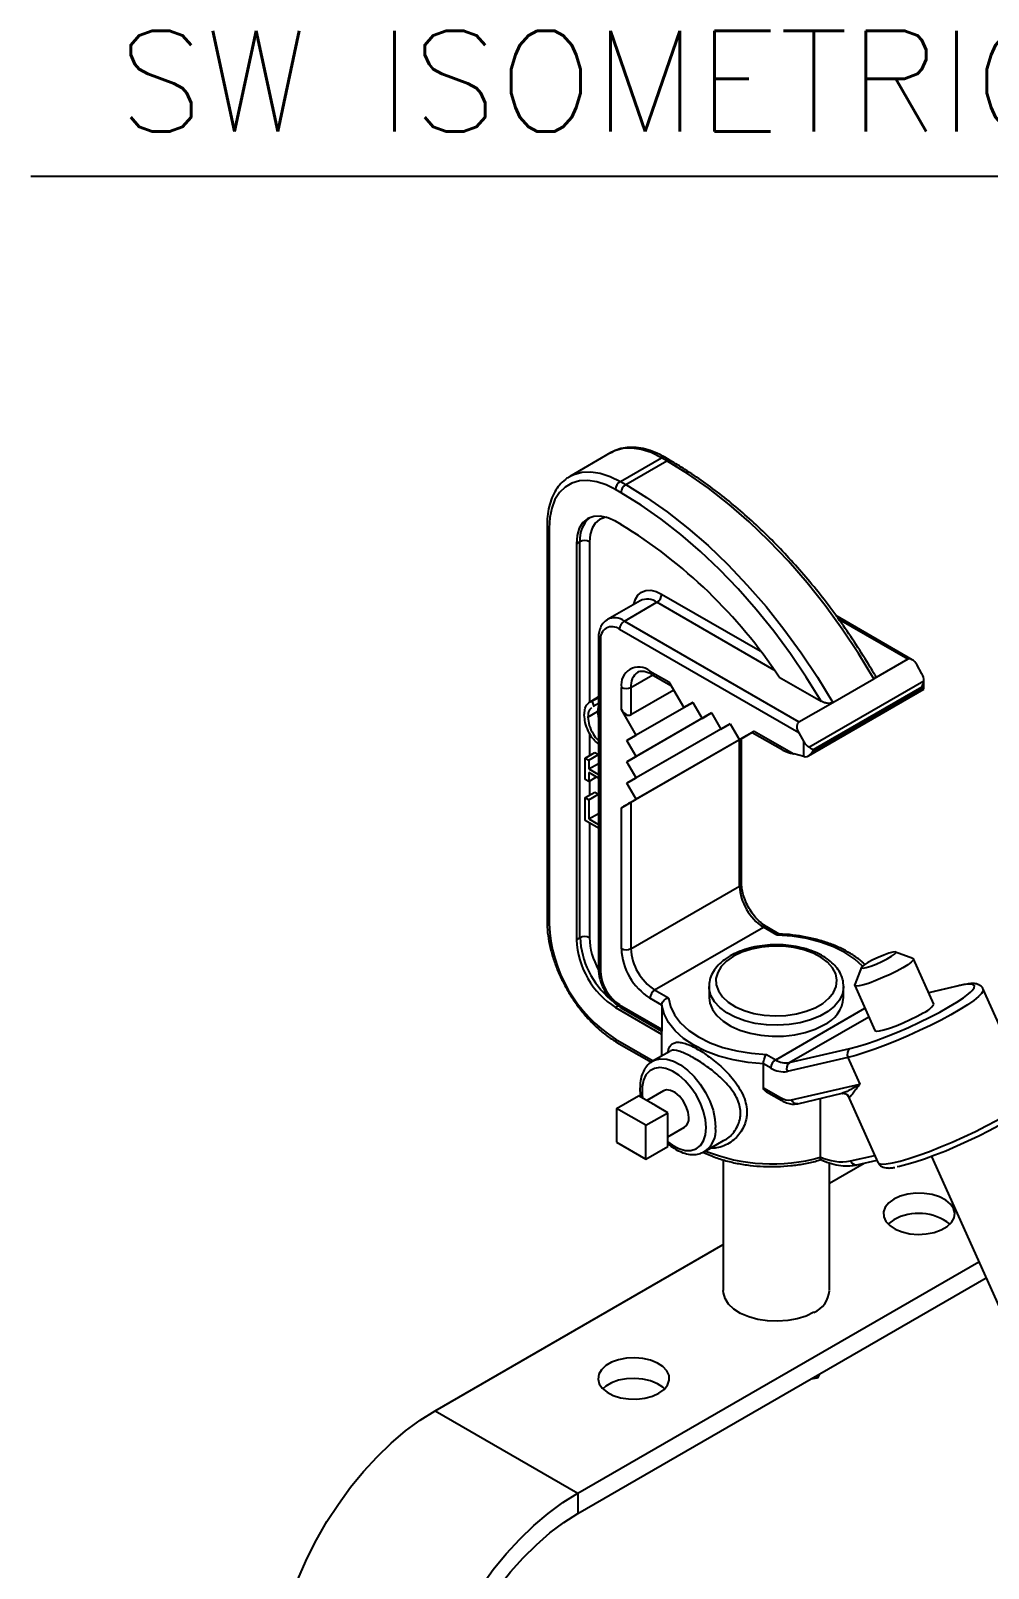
# Model space of a CAD drawing. Extents: x 9.3 to 87.2, y 0.6 to 68.8.
# Drawn here: x 9.72 to 16.84, y 57.38 to 68.82 of the extents above; entities that cross this region are included whole.
import ezdxf
from ezdxf.enums import TextEntityAlignment as Align

# ---------------------------------------------------------------- set-up
doc = ezdxf.new("R2010")
doc.units = 0
doc.header["$MEASUREMENT"] = 0
doc.layers.add('OBJECT', color=7, linetype='CONTINUOUS')
doc.styles.get("Standard").update_dxf_attribs({"font": 'SIMPLEX'})

msp = doc.modelspace()

# ---------------------------------------------------------------- linework, layer by layer
at = {"layer": 'OBJECT', "color": 1}
msp.add_line((9.722, 67.734), (20.754, 67.734), dxfattribs=at)
at = {"layer": 'OBJECT'}
for p, q in [((14.035, 65.679), (13.73, 65.502)), ((14.105, 65.465), (14.41, 65.641)), ((14.45, 65.618), (14.41, 65.641)), ((14.475, 65.621), (14.435, 65.644)), ((14.145, 65.442), (14.45, 65.618)), ((14.11, 65.381), (14.07, 65.404)), ((14.105, 65.465), (14.145, 65.442)), ((14.11, 65.145), (14.07, 65.169)), ((13.56, 65.138), (13.56, 62.195)), ((13.575, 65.118), (13.575, 62.174)), ((13.805, 65.016), (13.778, 65)), ((13.778, 65), (13.778, 62.057)), ((13.805, 62.072), (13.805, 65.016)), ((13.876, 65.016), (13.876, 63.818)), ((14.412, 64.627), (15.144, 64.205)), ((14.252, 64.578), (14.01, 64.438)), ((14.135, 64.426), (14.377, 64.566)), ((15.249, 64.062), (14.377, 64.566)), ((15.431, 63.596), (14.099, 64.364)), ((14.135, 64.426), (15.433, 63.676)), ((16.275, 64.139), (15.708, 64.467)), ((16.241, 64.142), (15.73, 64.437)), ((13.943, 64.303), (13.943, 61.84)), ((13.958, 64.283), (13.958, 61.819)), ((16.241, 64.142), (15.99, 63.997)), ((14.183, 63.933), (14.346, 64.026)), ((14.325, 64.055), (14.466, 63.974)), ((14.335, 64.032), (14.481, 63.948)), ((16.346, 64.035), (16.309, 64.103)), ((14.113, 63.77), (14.113, 63.933)), ((14.183, 63.933), (14.183, 63.729)), ((14.502, 63.912), (14.183, 63.729)), ((14.466, 63.974), (14.577, 63.783)), ((15.285, 64.01), (15.598, 63.83)), ((15.504, 63.424), (16.361, 63.919)), ((15.505, 63.488), (16.361, 63.982)), ((16.346, 63.935), (15.539, 63.469)), ((15.539, 63.461), (16.346, 63.928)), ((15.684, 63.821), (15.99, 63.997)), ((16.346, 63.928), (16.346, 63.935)), ((16.361, 63.919), (16.361, 63.984)), ((13.943, 63.862), (13.877, 63.824)), ((13.892, 63.83), (13.943, 63.859)), ((13.892, 63.83), (13.908, 63.797)), ((13.908, 63.797), (13.901, 63.79)), ((13.908, 63.797), (13.943, 63.817)), ((13.943, 63.802), (13.935, 63.753)), ((14.646, 63.822), (14.154, 63.539)), ((14.646, 63.822), (14.223, 63.578)), ((14.577, 63.783), (14.645, 63.822)), ((14.645, 63.822), (14.577, 63.783)), ((14.645, 63.822), (14.714, 63.703)), ((15.433, 63.676), (15.684, 63.821)), ((13.864, 63.712), (13.935, 63.753)), ((13.935, 63.753), (13.943, 63.702)), ((14.223, 63.578), (14.113, 63.77)), ((14.783, 63.743), (14.154, 63.379)), ((14.783, 63.743), (14.223, 63.419)), ((14.714, 63.703), (14.783, 63.743)), ((14.783, 63.743), (14.714, 63.703)), ((14.783, 63.743), (14.852, 63.623)), ((13.876, 63.596), (13.876, 63.427)), ((14.921, 63.663), (14.154, 63.22)), ((14.154, 63.539), (14.223, 63.578)), ((14.921, 63.663), (14.223, 63.26)), ((15.086, 63.599), (14.223, 63.101)), ((14.852, 63.623), (14.921, 63.663)), ((14.921, 63.663), (14.852, 63.623)), ((14.921, 63.663), (14.99, 63.544)), ((14.99, 63.544), (15.101, 63.608)), ((15.086, 63.599), (14.99, 63.544)), ((15.086, 63.599), (15.006, 63.553)), ((15.086, 63.599), (15.314, 63.468)), ((15.101, 63.608), (15.394, 63.438)), ((15.431, 63.596), (15.468, 63.528)), ((13.844, 63.408), (13.915, 63.449)), ((13.915, 63.449), (13.942, 63.434)), ((14.223, 63.419), (14.154, 63.539)), ((14.991, 63.544), (14.183, 63.078)), ((14.991, 62.456), (14.991, 63.544)), ((15.006, 62.477), (15.006, 63.553)), ((15.468, 63.419), (15.468, 63.528)), ((15.539, 63.469), (15.539, 63.461)), ((13.844, 63.249), (13.844, 63.408)), ((13.844, 63.408), (13.871, 63.393)), ((13.871, 63.393), (13.942, 63.434)), ((13.871, 63.393), (13.871, 63.327)), ((13.871, 63.327), (13.942, 63.368)), ((13.942, 63.434), (13.942, 63.368)), ((13.942, 63.368), (13.943, 63.367)), ((14.154, 63.379), (14.223, 63.419)), ((14.223, 63.26), (14.154, 63.379)), ((15.468, 63.419), (15.394, 63.438)), ((13.871, 63.234), (13.844, 63.249)), ((13.871, 63.327), (13.943, 63.285)), ((13.943, 63.258), (13.871, 63.3)), ((13.871, 63.3), (13.871, 63.234)), ((13.871, 63.234), (13.928, 63.267)), ((13.876, 63.237), (13.876, 63.132)), ((14.154, 63.22), (14.223, 63.26)), ((14.223, 63.101), (14.154, 63.22)), ((13.844, 63.114), (13.915, 63.155)), ((13.844, 62.943), (13.844, 63.114)), ((13.844, 63.114), (13.871, 63.098)), ((13.871, 63.098), (13.942, 63.139)), ((13.915, 63.155), (13.942, 63.139)), ((13.942, 63.139), (13.942, 62.996)), ((13.871, 63.098), (13.871, 62.955)), ((13.871, 62.955), (13.942, 62.996)), ((13.942, 62.996), (13.943, 62.995)), ((14.113, 63.037), (14.223, 63.101)), ((14.113, 61.99), (14.113, 63.037)), ((14.183, 63.078), (14.183, 61.99)), ((13.943, 62.886), (13.844, 62.943)), ((13.871, 62.955), (13.943, 62.913)), ((13.876, 62.925), (13.876, 62.072)), ((14.183, 61.99), (14.991, 62.456)), ((14.36, 61.684), (15.168, 62.15)), ((15.27, 62.091), (15.168, 62.15)), ((15.286, 62.099), (15.193, 62.153)), ((13.805, 62.072), (13.778, 62.057)), ((16.28, 61.917), (16.15, 61.965)), ((15.898, 61.852), (15.847, 61.723)), ((16.435, 61.579), (16.285, 61.914)), ((14.414, 61.571), (14.325, 61.623)), ((14.36, 61.684), (14.463, 61.625)), ((14.765, 61.71), (14.765, 61.628)), ((15.765, 61.628), (15.765, 61.71)), ((15.847, 61.717), (15.997, 61.382)), ((16.629, 61.717), (16.397, 61.663)), ((16.62, 61.713), (16.398, 61.662)), ((17.153, 60.909), (16.803, 61.69)), ((14.096, 61.568), (14.07, 61.552)), ((14.07, 61.552), (14.412, 61.355)), ((14.099, 61.574), (14.414, 61.393)), ((14.11, 61.551), (14.412, 61.377)), ((14.414, 61.571), (14.414, 61.393)), ((15.26, 61.165), (15.923, 61.547)), ((15.361, 61.143), (15.952, 61.484)), ((14.07, 61.317), (14.349, 61.156)), ((14.08, 61.294), (14.336, 61.146)), ((14.412, 61.377), (14.412, 61.192)), ((14.473, 61.227), (14.345, 61.154)), ((15.191, 61.204), (15.26, 61.165)), ((15.797, 61.182), (15.346, 61.077)), ((15.361, 61.143), (15.812, 61.247)), ((15.797, 61.182), (15.886, 60.984)), ((14.339, 61.15), (14.345, 61.154)), ((15.169, 60.957), (15.169, 61.135)), ((15.225, 61.103), (15.169, 61.135)), ((14.426, 60.933), (14.301, 60.861)), ((15.169, 60.957), (15.296, 60.884)), ((15.377, 60.866), (15.886, 60.984)), ((14.077, 60.803), (14.239, 60.897)), ((14.331, 60.844), (14.239, 60.897)), ((14.366, 60.824), (14.331, 60.844)), ((14.457, 60.771), (14.366, 60.824)), ((15.191, 60.927), (15.306, 60.861)), ((15.424, 60.838), (15.755, 60.915)), ((15.59, 60.876), (15.59, 60.443)), ((15.79, 60.905), (15.788, 60.907)), ((15.79, 60.905), (15.799, 60.893)), ((15.799, 60.893), (16.02, 60.401)), ((15.803, 60.888), (15.799, 60.893)), ((14.295, 60.677), (14.077, 60.803)), ((14.077, 60.803), (14.077, 60.551)), ((14.295, 60.677), (14.457, 60.771)), ((14.457, 60.665), (14.457, 60.771)), ((14.295, 60.425), (14.295, 60.677)), ((14.457, 60.625), (14.457, 60.665)), ((14.457, 60.591), (14.582, 60.663)), ((14.457, 60.519), (14.457, 60.625)), ((14.077, 60.551), (14.295, 60.425)), ((14.295, 60.425), (14.457, 60.519)), ((14.733, 60.483), (14.872, 60.563)), ((14.87, 60.42), (14.87, 59.448)), ((15.59, 60.439), (15.59, 60.443)), ((15.66, 59.448), (15.66, 60.398)), ((15.66, 60.247), (15.918, 60.396)), ((15.817, 60.412), (15.997, 60.453)), ((15.863, 60.384), (16.013, 60.418)), ((16.418, 60.445), (17.1, 58.928)), ((12.728, 58.555), (14.87, 59.791)), ((13.788, 57.942), (16.769, 59.663)), ((13.788, 57.79), (16.824, 59.542)), ((15.571, 58.797), (15.521, 58.79)), ((15.585, 58.827), (15.571, 58.797)), ((15.571, 58.797), (15.571, 58.819)), ((12.728, 58.555), (13.788, 57.942)), ((13.788, 57.942), (13.788, 57.79))]:
    msp.add_line(p, q, dxfattribs=at)
at = {"layer": 'OBJECT', "flags": 128}
for points in [[(14.41, 65.641), (14.335, 65.679), (14.261, 65.703), (14.19, 65.713), (14.124, 65.71), (14.063, 65.692), (14.035, 65.679)], [(13.733, 65.504), (13.758, 65.516), (13.818, 65.533), (13.885, 65.537), (13.955, 65.526), (14.029, 65.502), (14.105, 65.465)], [(15.99, 63.997), (15.876, 64.185), (15.754, 64.367), (15.627, 64.542), (15.493, 64.711), (15.354, 64.871), (15.21, 65.022), (15.063, 65.163), (14.913, 65.294), (14.76, 65.414), (14.606, 65.522), (14.45, 65.618)], [(14.07, 65.404), (13.999, 65.439), (13.93, 65.461), (13.864, 65.471), (13.802, 65.468), (13.745, 65.451), (13.695, 65.422), (13.653, 65.382), (13.619, 65.33), (13.595, 65.267), (13.58, 65.196), (13.575, 65.118)], [(14.145, 65.442), (14.3, 65.346), (14.454, 65.238), (14.607, 65.118), (14.758, 64.987), (14.905, 64.846), (15.049, 64.694), (15.188, 64.534), (15.321, 64.366), (15.449, 64.19), (15.57, 64.008), (15.684, 63.821)], [(15.598, 63.83), (15.487, 64.009), (15.369, 64.183), (15.245, 64.351), (15.115, 64.512), (14.981, 64.665), (14.842, 64.809), (14.7, 64.944), (14.555, 65.07), (14.408, 65.185), (14.259, 65.288), (14.11, 65.381)], [(14.07, 65.169), (14.013, 65.195), (13.958, 65.207), (13.908, 65.205), (13.864, 65.189), (13.827, 65.159), (13.8, 65.116), (13.784, 65.063), (13.778, 65)], [(14.004, 65.198), (13.99, 65.196), (13.951, 65.182), (13.919, 65.155), (13.895, 65.118), (13.881, 65.071), (13.876, 65.016)], [(14.205, 64.551), (14.217, 64.589), (14.236, 64.62), (14.262, 64.642), (14.295, 64.654), (14.331, 64.655), (14.371, 64.646), (14.412, 64.627)], [(15.905, 61.861), (15.848, 61.912), (15.774, 61.962), (15.689, 62.004), (15.594, 62.039), (15.491, 62.066), (15.382, 62.083), (15.27, 62.091)], [(14.947, 61.934), (14.895, 61.898), (14.855, 61.858), (14.829, 61.814), (14.816, 61.768), (14.818, 61.721), (14.834, 61.676), (14.864, 61.633), (14.907, 61.593), (14.961, 61.559), (15.025, 61.53), (15.097, 61.509), (15.175, 61.496), (15.255, 61.491), (15.335, 61.494), (15.414, 61.505), (15.487, 61.525), (15.553, 61.551), (15.61, 61.584), (15.656, 61.622), (15.69, 61.665), (15.709, 61.71), (15.715, 61.756), (15.706, 61.803), (15.683, 61.847), (15.646, 61.889), (15.597, 61.926), (15.538, 61.957), (15.469, 61.982), (15.394, 61.999), (15.315, 62.009), (15.235, 62.01), (15.155, 62.002), (15.079, 61.987), (15.009, 61.964), (14.947, 61.934)], [(15.944, 61.887), (15.916, 61.869), (15.9, 61.856), (15.898, 61.848), (15.909, 61.846), (15.933, 61.85), (15.967, 61.861), (16.007, 61.876), (16.049, 61.895), (16.089, 61.915), (16.121, 61.934), (16.144, 61.949), (16.153, 61.96), (16.148, 61.966), (16.13, 61.964), (16.101, 61.957), (16.064, 61.943), (16.022, 61.926), (15.981, 61.907), (15.944, 61.887)], [(16.28, 61.917), (16.284, 61.914), (16.282, 61.904), (16.268, 61.889), (16.241, 61.87), (16.205, 61.848), (16.16, 61.823), (16.11, 61.798), (16.057, 61.775), (16.005, 61.753), (15.956, 61.735), (15.914, 61.722), (15.88, 61.714), (15.858, 61.712), (15.847, 61.717), (15.847, 61.723)], [(14.463, 61.625), (14.477, 61.56), (14.507, 61.498), (14.553, 61.438), (14.613, 61.383), (14.687, 61.334), (14.772, 61.291), (14.867, 61.256), (14.971, 61.23), (15.079, 61.213), (15.191, 61.204)], [(15.765, 61.712), (15.765, 61.704), (15.756, 61.655), (15.733, 61.608), (15.696, 61.564), (15.647, 61.524), (15.587, 61.489), (15.518, 61.461), (15.441, 61.44), (15.36, 61.426), (15.276, 61.421), (15.191, 61.424), (15.108, 61.435), (15.03, 61.455), (14.959, 61.481), (14.897, 61.514), (14.845, 61.553), (14.805, 61.596), (14.778, 61.643), (14.766, 61.691), (14.765, 61.71)], [(14.765, 61.628), (14.77, 61.585), (14.79, 61.538), (14.823, 61.493), (14.869, 61.451), (14.927, 61.415), (14.994, 61.385), (15.069, 61.362), (15.149, 61.347), (15.233, 61.34), (15.318, 61.341), (15.401, 61.35), (15.48, 61.368), (15.554, 61.392), (15.618, 61.424)], [(16.803, 61.69), (16.803, 61.678), (16.791, 61.658), (16.768, 61.634), (16.732, 61.605), (16.685, 61.573), (16.628, 61.537), (16.562, 61.499), (16.489, 61.46), (16.411, 61.42), (16.328, 61.381), (16.244, 61.342), (16.159, 61.306), (16.076, 61.273), (15.997, 61.243), (15.923, 61.218), (15.856, 61.197), (15.797, 61.182)], [(15.812, 61.247), (15.869, 61.262), (15.934, 61.282), (16.007, 61.307), (16.084, 61.337), (16.165, 61.37), (16.246, 61.405), (16.328, 61.443), (16.406, 61.481), (16.48, 61.519), (16.547, 61.557), (16.606, 61.592), (16.655, 61.625), (16.694, 61.654), (16.708, 61.667)], [(16.708, 61.667), (16.721, 61.679), (16.736, 61.699), (16.737, 61.714), (16.726, 61.723), (16.702, 61.726), (16.667, 61.723), (16.62, 61.713)], [(16.629, 61.717), (16.627, 61.717), (16.62, 61.713)], [(15.169, 61.135), (15.054, 61.145), (14.943, 61.164), (14.837, 61.192), (14.739, 61.229), (14.651, 61.273), (14.575, 61.323), (14.512, 61.38), (14.464, 61.441), (14.431, 61.505), (14.414, 61.571)], [(15.997, 61.382), (15.998, 61.382), (16.008, 61.377), (16.031, 61.379), (16.064, 61.387), (16.107, 61.4), (16.155, 61.418), (16.208, 61.44), (16.26, 61.463), (16.311, 61.488), (16.355, 61.513)], [(14.345, 61.154), (14.36, 61.161), (14.402, 61.171), (14.45, 61.169), (14.5, 61.154), (14.552, 61.127), (14.604, 61.088), (14.653, 61.04), (14.698, 60.984), (14.738, 60.922), (14.77, 60.856), (14.794, 60.789), (14.808, 60.723), (14.813, 60.66)], [(14.742, 60.66), (14.738, 60.718), (14.723, 60.78), (14.7, 60.842), (14.668, 60.903), (14.63, 60.959), (14.587, 61.008), (14.54, 61.049), (14.492, 61.08), (14.444, 61.099), (14.399, 61.106), (14.358, 61.1), (14.323, 61.082), (14.295, 61.052), (14.276, 61.012), (14.266, 60.963), (14.266, 60.907), (14.27, 60.879)], [(14.614, 60.734), (14.609, 60.774), (14.595, 60.817), (14.573, 60.858), (14.544, 60.893), (14.512, 60.92), (14.479, 60.936), (14.449, 60.94), (14.426, 60.933)], [(16.02, 60.401), (16.027, 60.394), (16.048, 60.389), (16.082, 60.39), (16.128, 60.397), (16.184, 60.411), (16.249, 60.43), (16.323, 60.454), (16.402, 60.483), (16.486, 60.516), (16.572, 60.552), (16.659, 60.591), (16.744, 60.631), (16.825, 60.672), (16.901, 60.712), (16.969, 60.751), (17.029, 60.788), (17.078, 60.822), (17.115, 60.852), (17.141, 60.877), (17.153, 60.897), (17.153, 60.909)], [(17.086, 60.784), (17.075, 60.776), (17.033, 60.745), (16.979, 60.711), (16.917, 60.674), (16.846, 60.636), (16.77, 60.597), (16.689, 60.559), (16.607, 60.521), (16.524, 60.486), (16.444, 60.454), (16.367, 60.426), (16.297, 60.403), (16.234, 60.385), (16.181, 60.372), (16.163, 60.369)], [(14.457, 60.554), (14.492, 60.529), (14.54, 60.504), (14.587, 60.491), (14.63, 60.491), (14.668, 60.503), (14.7, 60.527), (14.723, 60.562), (14.738, 60.607), (14.742, 60.66)], [(16.138, 60.128), (16.1, 60.1), (16.074, 60.068), (16.061, 60.033), (16.063, 59.997), (16.079, 59.963), (16.108, 59.931), (16.149, 59.905), (16.2, 59.884), (16.257, 59.871), (16.318, 59.866), (16.379, 59.869), (16.438, 59.88), (16.49, 59.899), (16.534, 59.924), (16.566, 59.955), (16.586, 59.988), (16.591, 60.024), (16.582, 60.059), (16.559, 60.092), (16.524, 60.121), (16.478, 60.145), (16.424, 60.162), (16.364, 60.171), (16.302, 60.172), (16.242, 60.165), (16.186, 60.15), (16.138, 60.128)], [(16.138, 59.975), (16.1, 59.947), (16.095, 59.943)], [(15.544, 59.287), (15.486, 59.259), (15.42, 59.238), (15.349, 59.225), (15.274, 59.22), (15.199, 59.223), (15.127, 59.234), (15.059, 59.253), (14.999, 59.279), (14.949, 59.311), (14.91, 59.348), (14.883, 59.389), (14.871, 59.432), (14.87, 59.448)], [(14.392, 58.686), (14.43, 58.714), (14.456, 58.746), (14.469, 58.781), (14.467, 58.817), (14.451, 58.851), (14.422, 58.883), (14.381, 58.909), (14.33, 58.93), (14.273, 58.943), (14.212, 58.948), (14.151, 58.945), (14.092, 58.934), (14.04, 58.915), (13.996, 58.89), (13.964, 58.859), (13.944, 58.826), (13.939, 58.79), (13.948, 58.755), (13.971, 58.722), (14.006, 58.693), (14.052, 58.669), (14.106, 58.652), (14.166, 58.643), (14.227, 58.642), (14.288, 58.649), (14.344, 58.664), (14.392, 58.686)], [(14.434, 58.718), (14.422, 58.73), (14.381, 58.756), (14.33, 58.777), (14.273, 58.79), (14.212, 58.795), (14.151, 58.792), (14.092, 58.781), (14.04, 58.762), (13.996, 58.737), (13.974, 58.718)], [(11.535, 56.489), (11.54, 56.619), (11.555, 56.753), (11.58, 56.892), (11.615, 57.033), (11.66, 57.175), (11.714, 57.317), (11.776, 57.458), (11.846, 57.596), (11.924, 57.731), (12.009, 57.861), (12.1, 57.986), (12.196, 58.103), (12.297, 58.213), (12.401, 58.314), (12.509, 58.405), (12.618, 58.485), (12.728, 58.555)], [(12.596, 55.876), (12.601, 56.006), (12.616, 56.141), (12.641, 56.279), (12.676, 56.42), (12.721, 56.562), (12.774, 56.705), (12.837, 56.845), (12.907, 56.984), (12.985, 57.119), (13.07, 57.249), (13.16, 57.374), (13.257, 57.491), (13.358, 57.601), (13.462, 57.701), (13.569, 57.792), (13.678, 57.873), (13.788, 57.942)], [(12.728, 55.953), (12.733, 56.076), (12.748, 56.203), (12.773, 56.334), (12.809, 56.468), (12.853, 56.602), (12.907, 56.736), (12.969, 56.869), (13.038, 56.998), (13.116, 57.123), (13.199, 57.243), (13.288, 57.356), (13.383, 57.462), (13.481, 57.559), (13.582, 57.647), (13.685, 57.724), (13.788, 57.79)]]:
    msp.add_lwpolyline(points, dxfattribs=at)
at = {"layer": 'OBJECT'}
for centre, radius, start, end in [((14.425, 65.621), 0.0251, 65.6908, 125.6194), ((14.465, 65.598), 0.0248, 65.1904, 126.1083), ((14.146, 65.4), 0.0768, 122.6053, 177.3945), ((14.186, 65.377), 0.0768, 122.6053, 177.3945), ((14.018, 65.035), 0.214, 131.0979, 185.1341), ((13.584, 65.14), 0.0242, 184.3521, 246.9538), ((12.144, 61.934), 3.765, 33.4707, 58.5356), ((13.84, 64.948), 0.0769, 62.6101, 117.39), ((14.336, 64.63), 0.0768, 302.6055, 357.3943), ((14.304, 64.463), 0.126, 54.3822, 114.3076), ((14.044, 64.297), 0.0873, 50.7972, 189.2138), ((14.062, 64.327), 0.123, 53.6642, 115.4001), ((14.176, 64.361), 0.0768, 122.6062, 177.3938), ((13.968, 64.306), 0.0251, 185.7096, 245.6248), ((14.242, 63.954), 0.131, 50.797, 189.2139), ((14.306, 63.946), 0.123, 124.8713, 186.31), ((14.348, 64.052), 0.0231, 171.3316, 237.3562), ((14.148, 64.001), 0.0769, 242.6095, 297.3904), ((14.981, 62.479), 0.0251, 294.3741, 354.3057), ((15.375, 62.474), 0.384, 182.6054, 237.3945), ((13.585, 62.197), 0.0251, 185.6938, 245.6259), ((14.645, 62.221), 1.071, 182.4871, 237.5129), ((13.84, 62.004), 0.0769, 62.6101, 117.39), ((15.182, 62.131), 0.0245, 64.6565, 126.4266), ((14.411, 62.086), 0.633, 182.6055, 237.3945), ((14.443, 62.102), 0.638, 182.6499, 229.6446), ((14.392, 62.089), 0.517, 181.8866, 209.3009), ((14.573, 62.011), 0.461, 182.6054, 237.3945), ((14.148, 62.059), 0.0769, 242.6095, 297.3904), ((14.567, 62.008), 0.384, 182.6054, 237.3945), ((13.968, 61.842), 0.0251, 185.6954, 245.6254), ((14.265, 61.833), 0.307, 182.6054, 237.3945), ((14.402, 61.619), 0.0768, 122.6053, 177.3947), ((15.52, 61.649), 0.246, 293.6248, 355.055), ((14.122, 61.571), 0.0231, 171.3327, 237.3551), ((16.308, 61.651), 0.146, 288.7898, 330.4666), ((14.093, 61.314), 0.024, 172.7466, 235.9554), ((15.301, 61.1), 0.0768, 122.6053, 177.3947), ((15.338, 61.284), 0.143, 236.6991, 279.2319), ((15.843, 61.206), 0.0515, 126.2968, 207.8018), ((15.319, 61.247), 0.172, 236.6988, 279.2315), ((15.392, 61.101), 0.0515, 126.2986, 207.8005), ((14.276, 60.708), 0.147, 52.029, 67.9763), ((15.359, 60.979), 0.114, 236.6985, 279.2322), ((15.319, 60.88), 0.0235, 171.975, 236.7281), ((15.417, 60.88), 0.0423, 198.605, 278.8724), ((15.759, 60.868), 0.0488, 24.1589, 50.3655), ((14.538, 60.725), 0.0765, 304.8222, 6.4895), ((14.312, 60.645), 0.147, 352.0293, 7.9707), ((14.627, 60.637), 0.187, 304.6637, 7.0245), ((15.233, 61.71), 1.32, 248.0111, 285.7119), ((15.75, 60.769), 0.363, 243.8079, 280.5074), ((15.858, 60.427), 0.0437, 200.0821, 277.3944), ((16.322, 59.638), 0.384, 52.5171, 118.7179), ((15.465, 59.465), 0.196, 293.866, 354.8139)]:
    msp.add_arc(centre, radius, start, end, dxfattribs=at)
for centre, major_axis, ratio, start_param, end_param in [((16.274, 64.082), (-0.0326, 0.0603), 0.595383, 4.729283, 6.30008), ((16.311, 64.015), (-0.0348, 0.0642), 0.558702, 3.910079, 4.727266), ((16.311, 63.955), (0.0354, 0.0612), 0.577335, 4.71243, 5.466039), ((16.311, 63.948), (0.05, -0.0289), 0.00007, 6.283145, 7.068624), ((14.148, 63.79), (-0.0354, 0.0612), 0.577335, 1.570756, 3.141552), ((15.466, 63.616), (-0.0326, 0.0603), 0.595383, 0.016894, 1.587691), ((15.136, 63.628), (0.05, 0.0289), 0.00007, 2.356154, 3.141633), ((14.956, 63.524), (0.05, 0.0289), 0.00007, 6.283145, 7.068543), ((15.429, 63.459), (0.132, -0.027), 0.206185, 3.699612, 4.485092), ((15.504, 63.549), (-0.0348, 0.0642), 0.558702, 1.585674, 2.402861), ((15.504, 63.482), (0.0354, 0.0612), 0.577335, 3.41167, 4.71243), ((15.504, 63.489), (0.05, -0.0289), 0.00007, 0.785439, 1.539048), ((15.504, 63.44), (0.0498, 0.0096), 0.40502, 3.849247, 4.119283), ((14.148, 63.058), (0.05, 0.0289), 0.00007, 0.785358, 2.356154)]:
    msp.add_ellipse(centre, major_axis=major_axis, ratio=ratio, start_param=start_param, end_param=end_param, dxfattribs=at)
for points, knots in [([(14.435, 65.644), (14.423, 65.651), (14.387, 65.671), (14.327, 65.695), (14.257, 65.714), (14.189, 65.72), (14.125, 65.714), (14.072, 65.699), (14.044, 65.682), (14.033, 65.675)], [0, 0, 0, 0, 0.087248, 0.252462, 0.417721, 0.581865, 0.743604, 0.90203, 1, 1, 1, 1]), ([(15.997, 64.027), (15.985, 64.046), (15.941, 64.121), (15.859, 64.251), (15.75, 64.412), (15.635, 64.568), (15.515, 64.718), (15.391, 64.861), (15.263, 64.998), (15.132, 65.127), (14.998, 65.247), (14.862, 65.36), (14.724, 65.462), (14.595, 65.55), (14.512, 65.599), (14.475, 65.621)], [0, 0, 0, 0, 0.028078, 0.110473, 0.192881, 0.275296, 0.35772, 0.440157, 0.52261, 0.605082, 0.687575, 0.770092, 0.852633, 0.935201, 1, 1, 1, 1]), ([(13.734, 65.503), (13.725, 65.498), (13.699, 65.484), (13.662, 65.45), (13.624, 65.402), (13.595, 65.344), (13.574, 65.278), (13.562, 65.209), (13.561, 65.161), (13.56, 65.138)], [0, 0, 0, 0, 0.076251, 0.230456, 0.384952, 0.541581, 0.70114, 0.863227, 1, 1, 1, 1]), ([(14.01, 64.436), (14.002, 64.432), (13.984, 64.422), (13.964, 64.394), (13.948, 64.357), (13.943, 64.325), (13.943, 64.306), (13.943, 64.303)], [0, 0, 0, 0, 0.167047, 0.415989, 0.668037, 0.942765, 1, 1, 1, 1]), ([(14.236, 64.047), (14.241, 64.049), (14.251, 64.055), (14.274, 64.055), (14.303, 64.049), (14.325, 64.038), (14.335, 64.032)], [0, 0, 0, 0, 0.245732, 0.509125, 0.761474, 1, 1, 1, 1]), ([(15.996, 64.026), (15.998, 64.024), (16.001, 64.018), (16.001, 64.01), (15.997, 64.002), (15.992, 63.999), (15.99, 63.997)], [0, 0, 0, 0, 0.262642, 0.574231, 0.821706, 1, 1, 1, 1]), ([(13.837, 63.73), (13.838, 63.743), (13.84, 63.771), (13.855, 63.811), (13.878, 63.823), (13.892, 63.83)], [0, 0, 0, 0, 0.2808447, 0.5614433, 1, 1, 1, 1]), ([(15.684, 63.821), (15.681, 63.819), (15.674, 63.816), (15.659, 63.814), (15.639, 63.815), (15.617, 63.82), (15.604, 63.827), (15.598, 63.83)], [0, 0, 0, 0, 0.138344, 0.276042, 0.470202, 0.74205, 1, 1, 1, 1]), ([(13.943, 63.514), (13.933, 63.521), (13.903, 63.544), (13.867, 63.603), (13.841, 63.672), (13.839, 63.71), (13.837, 63.73)], [0, 0, 0, 0, 0.1597758, 0.4858043, 0.7427091, 1, 1, 1, 1]), ([(13.891, 63.78), (13.884, 63.775), (13.866, 63.762), (13.865, 63.731), (13.864, 63.712)], [0, 0, 0, 0, 0.395591, 1, 1, 1, 1]), ([(13.864, 63.712), (13.866, 63.692), (13.87, 63.651), (13.899, 63.591), (13.926, 63.552), (13.941, 63.541), (13.943, 63.539)], [0, 0, 0, 0, 0.3424243, 0.6846111, 0.9539585, 1, 1, 1, 1]), ([(15.193, 62.153), (15.186, 62.157), (15.168, 62.168), (15.137, 62.194), (15.101, 62.232), (15.069, 62.278), (15.042, 62.327), (15.021, 62.378), (15.009, 62.427), (15.006, 62.459), (15.006, 62.475), (15.006, 62.477)], [0, 0, 0, 0, 0.067195, 0.197029, 0.328081, 0.460157, 0.59276, 0.725245, 0.856826, 0.979679, 1, 1, 1, 1]), ([(13.56, 62.195), (13.56, 62.18), (13.561, 62.139), (13.569, 62.067), (13.588, 61.979), (13.614, 61.89), (13.649, 61.802), (13.692, 61.715), (13.741, 61.632), (13.796, 61.553), (13.856, 61.48), (13.92, 61.413), (13.987, 61.355), (14.041, 61.317), (14.072, 61.299), (14.08, 61.294)], [0, 0, 0, 0, 0.044818, 0.129353, 0.213789, 0.298089, 0.382268, 0.466367, 0.550437, 0.634532, 0.718694, 0.802982, 0.887454, 0.972156, 1, 1, 1, 1]), ([(15.283, 62.1), (15.281, 62.099), (15.277, 62.099), (15.272, 62.094), (15.27, 62.091), (15.27, 62.091)], [0, 0, 0, 0, 0.531195, 0.989389, 1, 1, 1, 1]), ([(15.922, 61.873), (15.916, 61.879), (15.893, 61.902), (15.842, 61.939), (15.77, 61.982), (15.689, 62.019), (15.602, 62.049), (15.509, 62.073), (15.412, 62.09), (15.336, 62.098), (15.292, 62.099), (15.283, 62.1)], [0, 0, 0, 0, 0.044142, 0.174627, 0.305946, 0.437516, 0.568982, 0.700264, 0.831367, 0.962338, 1, 1, 1, 1]), ([(15.764, 61.713), (15.763, 61.726), (15.762, 61.755), (15.746, 61.8), (15.718, 61.846), (15.679, 61.887), (15.63, 61.925), (15.571, 61.958), (15.504, 61.984), (15.432, 62.003), (15.355, 62.016), (15.277, 62.021), (15.198, 62.018), (15.12, 62.008), (15.046, 61.99), (14.979, 61.967), (14.94, 61.946), (14.922, 61.937)], [0, 0, 0, 0, 0.049755, 0.113338, 0.177704, 0.243923, 0.312005, 0.381218, 0.450763, 0.52019, 0.589444, 0.658579, 0.727688, 0.796868, 0.866209, 0.935826, 1, 1, 1, 1]), ([(14.922, 61.937), (14.912, 61.93), (14.882, 61.913), (14.841, 61.879), (14.802, 61.833), (14.777, 61.784), (14.765, 61.742), (14.766, 61.717), (14.766, 61.71)], [0, 0, 0, 0, 0.109116, 0.315301, 0.521201, 0.723281, 0.918675, 1, 1, 1, 1]), ([(13.943, 61.84), (13.943, 61.831), (13.944, 61.805), (13.953, 61.761), (13.972, 61.709), (13.999, 61.66), (14.032, 61.615), (14.069, 61.578), (14.097, 61.56), (14.11, 61.551)], [0, 0, 0, 0, 0.084368, 0.238908, 0.392869, 0.546382, 0.700223, 0.855221, 1, 1, 1, 1]), ([(14.414, 61.571), (14.414, 61.576), (14.415, 61.585), (14.423, 61.599), (14.434, 61.611), (14.448, 61.62), (14.458, 61.624), (14.463, 61.625), (14.463, 61.625)], [0, 0, 0, 0, 0.197771, 0.395373, 0.598086, 0.812873, 0.995765, 1, 1, 1, 1]), ([(16.802, 61.689), (16.801, 61.692), (16.798, 61.702), (16.782, 61.716), (16.762, 61.726), (16.739, 61.731), (16.71, 61.731), (16.673, 61.727), (16.642, 61.72), (16.629, 61.717)], [0, 0, 0, 0, 0.029634, 0.147464, 0.262281, 0.396479, 0.583207, 0.817642, 1, 1, 1, 1]), ([(14.414, 61.393), (14.414, 61.389), (14.414, 61.383), (14.413, 61.377), (14.413, 61.377), (14.413, 61.377)], [0, 0, 0, 0, 0.295942, 0.590031, 1, 1, 1, 1]), ([(14.459, 61.219), (14.461, 61.229), (14.468, 61.266), (14.493, 61.288), (14.53, 61.297), (14.566, 61.292), (14.609, 61.279), (14.67, 61.25), (14.754, 61.198), (14.857, 61.115), (14.937, 61.032), (14.991, 60.955), (15.023, 60.892), (15.042, 60.829), (15.047, 60.776), (15.04, 60.707), (15.008, 60.626), (14.942, 60.559), (14.876, 60.523), (14.825, 60.507), (14.79, 60.507), (14.776, 60.507)], [0, 0, 0, 0, 0.031647, 0.113115, 0.156727, 0.200305, 0.241406, 0.282485, 0.356519, 0.430655, 0.512645, 0.558299, 0.603932, 0.647976, 0.691999, 0.716831, 0.799022, 0.879635, 0.923293, 0.966925, 1, 1, 1, 1]), ([(14.873, 60.565), (14.876, 60.566), (14.91, 60.579), (14.96, 60.636), (14.994, 60.706), (15.002, 60.784), (14.992, 60.832), (14.968, 60.887), (14.945, 60.926), (14.892, 60.993), (14.814, 61.067), (14.715, 61.14), (14.617, 61.199), (14.536, 61.232), (14.49, 61.241), (14.477, 61.228), (14.476, 61.226)], [0, 0, 0, 0, 0.009573, 0.111598, 0.213449, 0.243964, 0.3447, 0.352097, 0.409468, 0.466895, 0.572114, 0.668331, 0.764811, 0.871214, 0.983192, 1, 1, 1, 1]), ([(15.169, 61.135), (15.169, 61.14), (15.17, 61.149), (15.173, 61.166), (15.178, 61.181), (15.185, 61.195), (15.189, 61.202), (15.191, 61.204), (15.191, 61.204)], [0, 0, 0, 0, 0.197771, 0.395373, 0.598086, 0.812873, 0.995764, 1, 1, 1, 1]), ([(14.339, 61.148), (14.331, 61.143), (14.311, 61.131), (14.287, 61.099), (14.265, 61.057), (14.253, 61.007), (14.25, 60.95), (14.251, 60.909), (14.257, 60.887), (14.257, 60.887)], [0, 0, 0, 0, 0.098124, 0.268249, 0.440719, 0.619757, 0.805371, 0.994541, 1, 1, 1, 1]), ([(15.192, 60.927), (15.19, 60.928), (15.184, 60.931), (15.176, 60.938), (15.17, 60.948), (15.169, 60.954), (15.169, 60.957)], [0, 0, 0, 0, 0.097444, 0.481141, 0.777155, 1, 1, 1, 1]), ([(15.886, 60.984), (15.886, 60.984), (15.875, 60.977), (15.838, 60.955), (15.793, 60.926), (15.763, 60.919), (15.754, 60.917)], [0, 0, 0, 0, 0.003253, 0.203362, 0.745963, 1, 1, 1, 1]), ([(15.886, 60.984), (15.886, 60.984), (15.878, 60.974), (15.861, 60.952), (15.839, 60.921), (15.823, 60.898), (15.811, 60.886), (15.806, 60.887), (15.803, 60.888)], [0, 0, 0, 0, 0.002751, 0.176458, 0.410877, 0.649439, 0.822591, 1, 1, 1, 1]), ([(15.306, 60.861), (15.314, 60.856), (15.335, 60.845), (15.37, 60.835), (15.402, 60.834), (15.419, 60.837), (15.424, 60.838)], [0, 0, 0, 0, 0.20627, 0.552368, 0.874994, 1, 1, 1, 1]), ([(15.754, 60.914), (15.756, 60.914), (15.762, 60.917), (15.78, 60.913), (15.786, 60.907), (15.788, 60.906)], [0, 0, 0, 0, 0.1469692, 0.7534227, 1, 1, 1, 1]), ([(14.457, 60.54), (14.473, 60.528), (14.505, 60.503), (14.557, 60.477), (14.608, 60.461), (14.657, 60.459), (14.699, 60.465), (14.723, 60.478), (14.734, 60.484)], [0, 0, 0, 0, 0.1688132, 0.3542032, 0.5405094, 0.7052818, 0.8640939, 1, 1, 1, 1]), ([(14.719, 60.477), (14.742, 60.467), (14.793, 60.444), (14.878, 60.416), (14.972, 60.393), (15.07, 60.378), (15.17, 60.37), (15.271, 60.369), (15.372, 60.376), (15.47, 60.39), (15.546, 60.406), (15.587, 60.419), (15.599, 60.423)], [0, 0, 0, 0, 0.094137, 0.202432, 0.310572, 0.418571, 0.526471, 0.634329, 0.742204, 0.850139, 0.958196, 1, 1, 1, 1]), ([(15.596, 60.422), (15.596, 60.422), (15.595, 60.422), (15.593, 60.427), (15.591, 60.434), (15.591, 60.438), (15.59, 60.439)], [0, 0, 0, 0, 0.101714, 0.536817, 0.912073, 1, 1, 1, 1]), ([(15.596, 60.422), (15.605, 60.418), (15.637, 60.403), (15.693, 60.386), (15.762, 60.374), (15.819, 60.375), (15.851, 60.381), (15.863, 60.384)], [0, 0, 0, 0, 0.092325, 0.348625, 0.604335, 0.857165, 1, 1, 1, 1]), ([(16.021, 60.401), (16.022, 60.399), (16.024, 60.389), (16.04, 60.375), (16.06, 60.364), (16.083, 60.36), (16.11, 60.359), (16.133, 60.362), (16.146, 60.364)], [0, 0, 0, 0, 0.033063, 0.186978, 0.335839, 0.508209, 0.746143, 1, 1, 1, 1])]:
    msp.add_open_spline(points, degree=3, knots=knots, dxfattribs=at)

# ---------------------------------------------------------------- texts
at = {"layer": 'OBJECT', "color": 1}
msp.add_text('SW ISOMETRIC VIEW', height=0.75, dxfattribs=at).set_placement((15.254, 68.066), align=Align.CENTER)

doc.saveas('drawing.dxf')
